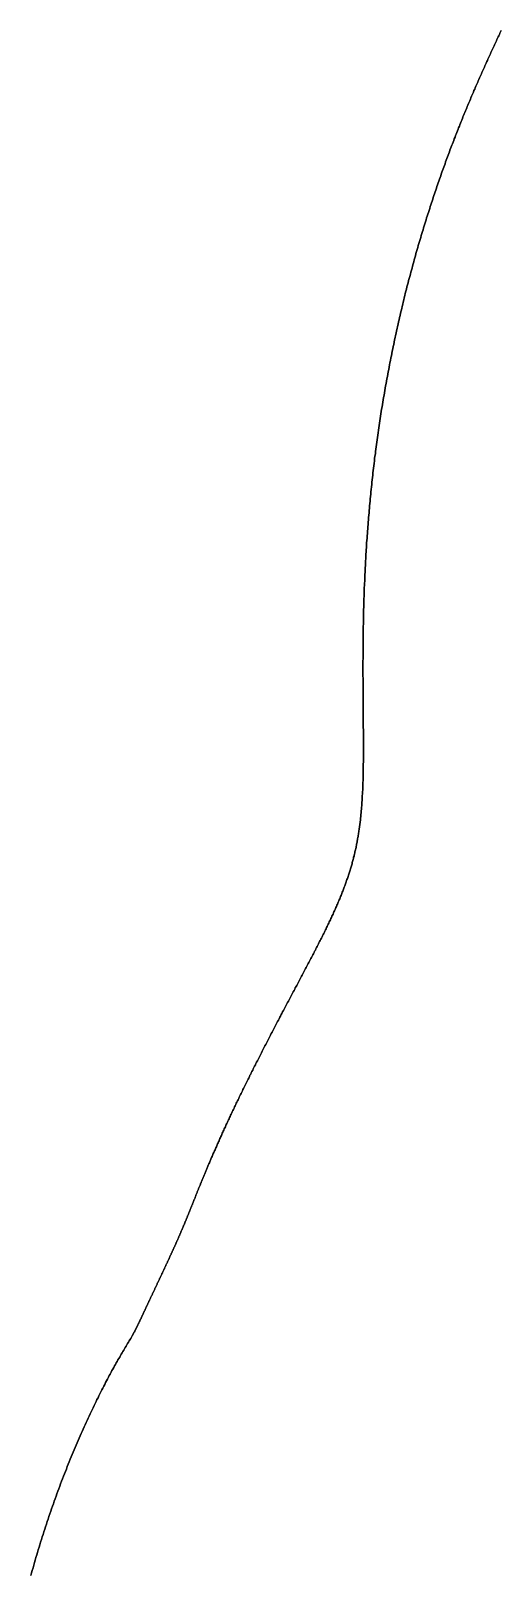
# Model space of a CAD drawing. Header units: inches. Extents: x 130170 to 284068, y 377793 to 804530.
# Drawn here: x 249625.4 to 249665.6, y 750099.6 to 750231.2 of the extents above; entities that cross this region are included whole.
import ezdxf

# ---------------------------------------------------------------- set-up
doc = ezdxf.new("R2010")
doc.units = ezdxf.units.IN
doc.header["$MEASUREMENT"] = 0
doc.layers.add('muni_il', color=7, linetype='Continuous')

msp = doc.modelspace()

# ---------------------------------------------------------------- linework, layer by layer
at = {"layer": 'muni_il'}
for points in [[(249665.58, 750231.26), (249665.53, 750231.15), (249665.48, 750231.04), (249665.43, 750230.93), (249665.38, 750230.82), (249665.33, 750230.72), (249665.27, 750230.61), (249665.22, 750230.5), (249665.17, 750230.39), (249665.12, 750230.28), (249665.07, 750230.17), (249665.02, 750230.06), (249664.97, 750229.95), (249664.92, 750229.84), (249664.87, 750229.73), (249664.81, 750229.62), (249664.76, 750229.51), (249664.71, 750229.39), (249664.66, 750229.28), (249664.61, 750229.17), (249664.56, 750229.06), (249664.51, 750228.94), (249664.45, 750228.83), (249664.4, 750228.72), (249664.35, 750228.61), (249664.3, 750228.49), (249664.25, 750228.38), (249664.2, 750228.26), (249664.15, 750228.15), (249664.09, 750228.03), (249664.04, 750227.92), (249663.99, 750227.8), (249663.94, 750227.69), (249663.89, 750227.57), (249663.84, 750227.45), (249663.78, 750227.34), (249663.73, 750227.22), (249663.68, 750227.1), (249663.63, 750226.98), (249663.58, 750226.86), (249663.52, 750226.75), (249663.47, 750226.63), (249663.42, 750226.51), (249663.37, 750226.39), (249663.32, 750226.27), (249663.26, 750226.14), (249663.21, 750226.02), (249663.16, 750225.9), (249663.11, 750225.78), (249663.06, 750225.66), (249663, 750225.53), (249662.95, 750225.41), (249662.9, 750225.28), (249662.85, 750225.16), (249662.79, 750225.04), (249662.74, 750224.91), (249662.69, 750224.78), (249662.64, 750224.66), (249662.58, 750224.53), (249662.53, 750224.4), (249662.48, 750224.28), (249662.43, 750224.15), (249662.37, 750224.02), (249662.32, 750223.89), (249662.27, 750223.76), (249662.22, 750223.63), (249662.16, 750223.5), (249662.11, 750223.37), (249662.06, 750223.23), (249662.01, 750223.1), (249661.95, 750222.97), (249661.9, 750222.84), (249661.85, 750222.7), (249661.79, 750222.57), (249661.74, 750222.43), (249661.69, 750222.3), (249661.64, 750222.16), (249661.58, 750222.02), (249661.53, 750221.89), (249661.48, 750221.75), (249661.42, 750221.61), (249661.37, 750221.47), (249661.32, 750221.33), (249661.26, 750221.19), (249661.21, 750221.05), (249661.16, 750220.91), (249661.11, 750220.77), (249661.05, 750220.63), (249661, 750220.48), (249660.95, 750220.34), (249660.89, 750220.19), (249660.84, 750220.05), (249660.79, 750219.9), (249660.74, 750219.76), (249660.68, 750219.61), (249660.63, 750219.46), (249660.58, 750219.32), (249660.52, 750219.17), (249660.47, 750219.02), (249660.42, 750218.87), (249660.37, 750218.72), (249660.31, 750218.57), (249660.26, 750218.42), (249660.21, 750218.27), (249660.16, 750218.11), (249660.1, 750217.96), (249660.05, 750217.81), (249660, 750217.65), (249659.95, 750217.5), (249659.89, 750217.34), (249659.84, 750217.19), (249659.79, 750217.03), (249659.74, 750216.87), (249659.69, 750216.71), (249659.63, 750216.56), (249659.58, 750216.4), (249659.53, 750216.24), (249659.48, 750216.08), (249659.43, 750215.92), (249659.37, 750215.75), (249659.32, 750215.59), (249659.27, 750215.43), (249659.22, 750215.27), (249659.17, 750215.1), (249659.12, 750214.94), (249659.07, 750214.77), (249659.01, 750214.61), (249658.96, 750214.44), (249658.91, 750214.27), (249658.86, 750214.11), (249658.81, 750213.94), (249658.76, 750213.77), (249658.71, 750213.6), (249658.66, 750213.43), (249658.61, 750213.26), (249658.56, 750213.09), (249658.51, 750212.92), (249658.46, 750212.75), (249658.41, 750212.57), (249658.36, 750212.4), (249658.31, 750212.23), (249658.26, 750212.05), (249658.21, 750211.88), (249658.16, 750211.7), (249658.12, 750211.53), (249658.07, 750211.35), (249658.02, 750211.17), (249657.97, 750211), (249657.92, 750210.82), (249657.87, 750210.64), (249657.83, 750210.46), (249657.78, 750210.28), (249657.73, 750210.1), (249657.68, 750209.92), (249657.64, 750209.74), (249657.59, 750209.56), (249657.54, 750209.38), (249657.5, 750209.19), (249657.45, 750209.01), (249657.4, 750208.83), (249657.36, 750208.64), (249657.31, 750208.46), (249657.27, 750208.27), (249657.22, 750208.09), (249657.18, 750207.9), (249657.13, 750207.71), (249657.09, 750207.53), (249657.04, 750207.34), (249657, 750207.15), (249656.95, 750206.96), (249656.91, 750206.78), (249656.87, 750206.59), (249656.82, 750206.4), (249656.78, 750206.21), (249656.74, 750206.02), (249656.7, 750205.83), (249656.65, 750205.64), (249656.61, 750205.44), (249656.57, 750205.25), (249656.53, 750205.06), (249656.49, 750204.87), (249656.45, 750204.67), (249656.41, 750204.48), (249656.37, 750204.29), (249656.32, 750204.09), (249656.29, 750203.9), (249656.25, 750203.71), (249656.21, 750203.51), (249656.17, 750203.32), (249656.13, 750203.12), (249656.09, 750202.92), (249656.05, 750202.73), (249656.01, 750202.53), (249655.98, 750202.33), (249655.94, 750202.14), (249655.9, 750201.94), (249655.87, 750201.74), (249655.83, 750201.54), (249655.79, 750201.35), (249655.76, 750201.15), (249655.72, 750200.95), (249655.69, 750200.75), (249655.65, 750200.55), (249655.62, 750200.35), (249655.58, 750200.15), (249655.55, 750199.95), (249655.52, 750199.76), (249655.48, 750199.56), (249655.45, 750199.36), (249655.42, 750199.16), (249655.38, 750198.95), (249655.35, 750198.75), (249655.32, 750198.55), (249655.29, 750198.35), (249655.26, 750198.15), (249655.23, 750197.95), (249655.2, 750197.75), (249655.17, 750197.55), (249655.14, 750197.35), (249655.11, 750197.15), (249655.08, 750196.94), (249655.05, 750196.74), (249655.02, 750196.54), (249655, 750196.34), (249654.97, 750196.14), (249654.94, 750195.94), (249654.91, 750195.74), (249654.89, 750195.53), (249654.86, 750195.33), (249654.84, 750195.13), (249654.81, 750194.93), (249654.78, 750194.73), (249654.76, 750194.53), (249654.74, 750194.32), (249654.71, 750194.12), (249654.69, 750193.92), (249654.66, 750193.72), (249654.64, 750193.52), (249654.62, 750193.32), (249654.6, 750193.12), (249654.57, 750192.91), (249654.55, 750192.71), (249654.53, 750192.51), (249654.51, 750192.31), (249654.49, 750192.11), (249654.47, 750191.91), (249654.45, 750191.71), (249654.43, 750191.51), (249654.41, 750191.31), (249654.39, 750191.11), (249654.37, 750190.91), (249654.35, 750190.71), (249654.34, 750190.51), (249654.32, 750190.31), (249654.3, 750190.11), (249654.28, 750189.91), (249654.27, 750189.72), (249654.25, 750189.52), (249654.23, 750189.32), (249654.22, 750189.12), (249654.2, 750188.92), (249654.19, 750188.73), (249654.17, 750188.53), (249654.16, 750188.33), (249654.15, 750188.14), (249654.13, 750187.94), (249654.12, 750187.74), (249654.1, 750187.55), (249654.09, 750187.35), (249654.08, 750187.16), (249654.07, 750186.96), (249654.06, 750186.77), (249654.04, 750186.58), (249654.03, 750186.38), (249654.02, 750186.19), (249654.01, 750186), (249654, 750185.8), (249653.99, 750185.61), (249653.98, 750185.42), (249653.97, 750185.23), (249653.96, 750185.04), (249653.95, 750184.85), (249653.94, 750184.66), (249653.94, 750184.47), (249653.93, 750184.28), (249653.92, 750184.09), (249653.91, 750183.9), (249653.9, 750183.72), (249653.9, 750183.53), (249653.89, 750183.34), (249653.88, 750183.15), (249653.88, 750182.97), (249653.87, 750182.78), (249653.87, 750182.6), (249653.86, 750182.41), (249653.85, 750182.23), (249653.85, 750182.05), (249653.84, 750181.86), (249653.84, 750181.68), (249653.84, 750181.5), (249653.83, 750181.32), (249653.83, 750181.14), (249653.82, 750180.96), (249653.82, 750180.78), (249653.82, 750180.6), (249653.81, 750180.42), (249653.81, 750180.25), (249653.81, 750180.07), (249653.8, 750179.89), (249653.8, 750179.72), (249653.8, 750179.54), (249653.8, 750179.37), (249653.8, 750179.19), (249653.79, 750179.02), (249653.79, 750178.84), (249653.79, 750178.67), (249653.79, 750178.5), (249653.79, 750178.33), (249653.79, 750178.16), (249653.79, 750177.99), (249653.79, 750177.82), (249653.79, 750177.65), (249653.78, 750177.48), (249653.78, 750177.32), (249653.78, 750177.15), (249653.78, 750176.98), (249653.78, 750176.82), (249653.78, 750176.66), (249653.78, 750176.49), (249653.78, 750176.33), (249653.78, 750176.17), (249653.79, 750176), (249653.79, 750175.84), (249653.79, 750175.68), (249653.79, 750175.52), (249653.79, 750175.36), (249653.79, 750175.21), (249653.79, 750175.05), (249653.79, 750174.89), (249653.79, 750174.73), (249653.79, 750174.58), (249653.79, 750174.42), (249653.79, 750174.27), (249653.8, 750174.12), (249653.8, 750173.96), (249653.8, 750173.81), (249653.8, 750173.66), (249653.8, 750173.51), (249653.8, 750173.36), (249653.8, 750173.21), (249653.8, 750173.06), (249653.81, 750172.92), (249653.81, 750172.77), (249653.81, 750172.62), (249653.81, 750172.48), (249653.81, 750172.33), (249653.81, 750172.19), (249653.81, 750172.05), (249653.81, 750171.9), (249653.81, 750171.76), (249653.82, 750171.62), (249653.82, 750171.48), (249653.82, 750171.34), (249653.82, 750171.2), (249653.82, 750171.06), (249653.82, 750170.93), (249653.82, 750170.79), (249653.82, 750170.65), (249653.82, 750170.52), (249653.82, 750170.38), (249653.82, 750170.25), (249653.82, 750170.11), (249653.82, 750169.98), (249653.82, 750169.85), (249653.82, 750169.72), (249653.82, 750169.59), (249653.82, 750169.46), (249653.82, 750169.33), (249653.82, 750169.2), (249653.82, 750169.07), (249653.82, 750168.95), (249653.82, 750168.82), (249653.81, 750168.69), (249653.81, 750168.57), (249653.81, 750168.45), (249653.81, 750168.32), (249653.81, 750168.2), (249653.81, 750168.08), (249653.8, 750167.95), (249653.8, 750167.83), (249653.8, 750167.71), (249653.8, 750167.59), (249653.79, 750167.47), (249653.79, 750167.36), (249653.79, 750167.24), (249653.78, 750167.12), (249653.78, 750167), (249653.77, 750166.89), (249653.77, 750166.77), (249653.77, 750166.66), (249653.76, 750166.54), (249653.76, 750166.43), (249653.75, 750166.32), (249653.75, 750166.2), (249653.74, 750166.09), (249653.73, 750165.98), (249653.73, 750165.87), (249653.72, 750165.76), (249653.71, 750165.65), (249653.71, 750165.54), (249653.7, 750165.43), (249653.69, 750165.32), (249653.69, 750165.22), (249653.68, 750165.11), (249653.67, 750165), (249653.66, 750164.9), (249653.65, 750164.79), (249653.64, 750164.69), (249653.63, 750164.58), (249653.62, 750164.48), (249653.61, 750164.38), (249653.6, 750164.27), (249653.59, 750164.17), (249653.58, 750164.07), (249653.57, 750163.97), (249653.56, 750163.86), (249653.55, 750163.76), (249653.54, 750163.66), (249653.52, 750163.56), (249653.51, 750163.46), (249653.5, 750163.36), (249653.48, 750163.26), (249653.47, 750163.17), (249653.46, 750163.07), (249653.44, 750162.97), (249653.43, 750162.87), (249653.41, 750162.78), (249653.4, 750162.68), (249653.38, 750162.58), (249653.37, 750162.49), (249653.35, 750162.39), (249653.33, 750162.29), (249653.32, 750162.2), (249653.3, 750162.1), (249653.28, 750162.01), (249653.26, 750161.92), (249653.24, 750161.82), (249653.22, 750161.73), (249653.21, 750161.63), (249653.19, 750161.54), (249653.17, 750161.45), (249653.15, 750161.35), (249653.12, 750161.26), (249653.1, 750161.17), (249653.08, 750161.08), (249653.06, 750160.98), (249653.04, 750160.89), (249653.02, 750160.8), (249652.99, 750160.71), (249652.97, 750160.62), (249652.95, 750160.53), (249652.92, 750160.44), (249652.9, 750160.34), (249652.87, 750160.25), (249652.85, 750160.16), (249652.82, 750160.07), (249652.8, 750159.98), (249652.77, 750159.89), (249652.74, 750159.8), (249652.72, 750159.71), (249652.69, 750159.62), (249652.66, 750159.53), (249652.63, 750159.44), (249652.6, 750159.35), (249652.57, 750159.26), (249652.54, 750159.17), (249652.51, 750159.08), (249652.48, 750158.99), (249652.45, 750158.9), (249652.42, 750158.81), (249652.39, 750158.72), (249652.36, 750158.62), (249652.33, 750158.53), (249652.29, 750158.44), (249652.26, 750158.35), (249652.23, 750158.26), (249652.19, 750158.17), (249652.16, 750158.08), (249652.13, 750157.99), (249652.09, 750157.9), (249652.06, 750157.81), (249652.02, 750157.72), (249651.98, 750157.63), (249651.95, 750157.53), (249651.91, 750157.44), (249651.87, 750157.35), (249651.84, 750157.26), (249651.8, 750157.17), (249651.76, 750157.08), (249651.72, 750156.98), (249651.68, 750156.89), (249651.64, 750156.8), (249651.6, 750156.71), (249651.56, 750156.61), (249651.52, 750156.52), (249651.48, 750156.43), (249651.44, 750156.33), (249651.4, 750156.24), (249651.35, 750156.14), (249651.31, 750156.05), (249651.27, 750155.96), (249651.23, 750155.86), (249651.18, 750155.77), (249651.14, 750155.67), (249651.09, 750155.58), (249651.05, 750155.48), (249651, 750155.38), (249650.96, 750155.29), (249650.91, 750155.19), (249650.87, 750155.1), (249650.82, 750155), (249650.77, 750154.9), (249650.73, 750154.8), (249650.68, 750154.71), (249650.63, 750154.61), (249650.58, 750154.51), (249650.53, 750154.41), (249650.49, 750154.31), (249650.44, 750154.21), (249650.39, 750154.11), (249650.34, 750154.01), (249650.29, 750153.91), (249650.24, 750153.81), (249650.19, 750153.71), (249650.14, 750153.61), (249650.08, 750153.51), (249650.03, 750153.41), (249649.98, 750153.31), (249649.93, 750153.2), (249649.88, 750153.1), (249649.82, 750153), (249649.77, 750152.9), (249649.72, 750152.79), (249649.66, 750152.69), (249649.61, 750152.59), (249649.56, 750152.48), (249649.5, 750152.38), (249649.45, 750152.27), (249649.39, 750152.17), (249649.34, 750152.06), (249649.28, 750151.96), (249649.23, 750151.85), (249649.17, 750151.74), (249649.11, 750151.64), (249649.06, 750151.53), (249649, 750151.42), (249648.95, 750151.31), (249648.89, 750151.21), (249648.83, 750151.1), (249648.77, 750150.99), (249648.72, 750150.88), (249648.66, 750150.77), (249648.6, 750150.66), (249648.54, 750150.55), (249648.49, 750150.44), (249648.43, 750150.33), (249648.37, 750150.22), (249648.31, 750150.11), (249648.25, 750150), (249648.19, 750149.89), (249648.13, 750149.78), (249648.07, 750149.67), (249648.01, 750149.56), (249647.96, 750149.44), (249647.9, 750149.33), (249647.84, 750149.22), (249647.78, 750149.11), (249647.72, 750148.99), (249647.66, 750148.88), (249647.6, 750148.77), (249647.54, 750148.65), (249647.48, 750148.54), (249647.42, 750148.43), (249647.35, 750148.31), (249647.29, 750148.2), (249647.23, 750148.08), (249647.17, 750147.97), (249647.11, 750147.85), (249647.05, 750147.74), (249646.99, 750147.62), (249646.93, 750147.51), (249646.87, 750147.39), (249646.81, 750147.28), (249646.75, 750147.16), (249646.69, 750147.05), (249646.63, 750146.93), (249646.57, 750146.82), (249646.5, 750146.7), (249646.44, 750146.59), (249646.38, 750146.47), (249646.32, 750146.35), (249646.26, 750146.24), (249646.2, 750146.12), (249646.14, 750146.01), (249646.08, 750145.89), (249646.02, 750145.77), (249645.96, 750145.66), (249645.9, 750145.54), (249645.84, 750145.42), (249645.78, 750145.31), (249645.72, 750145.19), (249645.66, 750145.08), (249645.6, 750144.96), (249645.54, 750144.84), (249645.48, 750144.73), (249645.42, 750144.61), (249645.36, 750144.5), (249645.3, 750144.38), (249645.24, 750144.27), (249645.18, 750144.15), (249645.12, 750144.03), (249645.06, 750143.92), (249645, 750143.8), (249644.94, 750143.69), (249644.89, 750143.57), (249644.83, 750143.46), (249644.77, 750143.35), (249644.71, 750143.23), (249644.65, 750143.12), (249644.6, 750143), (249644.54, 750142.89), (249644.48, 750142.78), (249644.42, 750142.66), (249644.37, 750142.55), (249644.31, 750142.44), (249644.25, 750142.32), (249644.2, 750142.21), (249644.14, 750142.1), (249644.09, 750141.99), (249644.03, 750141.87), (249643.98, 750141.76), (249643.92, 750141.65), (249643.87, 750141.54), (249643.81, 750141.43), (249643.76, 750141.32), (249643.7, 750141.21), (249643.65, 750141.1), (249643.6, 750140.99), (249643.54, 750140.88), (249643.49, 750140.77), (249643.44, 750140.67), (249643.38, 750140.56), (249643.33, 750140.45), (249643.28, 750140.34), (249643.23, 750140.24), (249643.18, 750140.13), (249643.13, 750140.02), (249643.08, 750139.92), (249643.02, 750139.81), (249642.97, 750139.71), (249642.92, 750139.6), (249642.88, 750139.5), (249642.83, 750139.4), (249642.78, 750139.29), (249642.73, 750139.19), (249642.68, 750139.09), (249642.63, 750138.99), (249642.58, 750138.89), (249642.54, 750138.79), (249642.49, 750138.69), (249642.44, 750138.59), (249642.4, 750138.49), (249642.35, 750138.39), (249642.3, 750138.29), (249642.26, 750138.19), (249642.21, 750138.09), (249642.17, 750138), (249642.12, 750137.9), (249642.08, 750137.81), (249642.04, 750137.71), (249641.99, 750137.62), (249641.95, 750137.52), (249641.91, 750137.43), (249641.86, 750137.33), (249641.82, 750137.24), (249641.78, 750137.15), (249641.74, 750137.06), (249641.7, 750136.97), (249641.66, 750136.88), (249641.62, 750136.79), (249641.58, 750136.7), (249641.54, 750136.61), (249641.5, 750136.52), (249641.46, 750136.43), (249641.42, 750136.34), (249641.38, 750136.26), (249641.34, 750136.17), (249641.3, 750136.09), (249641.27, 750136), (249641.23, 750135.92), (249641.19, 750135.83), (249641.16, 750135.75), (249641.12, 750135.67), (249641.08, 750135.58), (249641.05, 750135.5), (249641.01, 750135.42), (249640.98, 750135.34), (249640.94, 750135.26), (249640.91, 750135.18), (249640.87, 750135.1), (249640.84, 750135.02), (249640.81, 750134.94), (249640.77, 750134.87), (249640.74, 750134.79), (249640.71, 750134.71), (249640.68, 750134.64), (249640.64, 750134.56), (249640.61, 750134.49), (249640.58, 750134.42), (249640.55, 750134.34), (249640.52, 750134.27), (249640.49, 750134.2), (249640.46, 750134.12), (249640.43, 750134.05), (249640.4, 750133.98), (249640.37, 750133.91), (249640.34, 750133.84), (249640.31, 750133.77), (249640.28, 750133.7), (249640.25, 750133.64), (249640.23, 750133.57), (249640.2, 750133.5), (249640.17, 750133.43), (249640.14, 750133.37), (249640.12, 750133.3), (249640.09, 750133.24), (249640.06, 750133.17), (249640.04, 750133.11), (249640.01, 750133.05), (249639.98, 750132.98), (249639.96, 750132.92), (249639.93, 750132.86), (249639.91, 750132.8), (249639.88, 750132.73), (249639.86, 750132.67), (249639.83, 750132.61), (249639.81, 750132.55), (249639.78, 750132.49), (249639.76, 750132.43), (249639.74, 750132.38), (249639.71, 750132.32), (249639.69, 750132.26), (249639.67, 750132.2), (249639.64, 750132.15), (249639.62, 750132.09), (249639.6, 750132.03), (249639.58, 750131.98), (249639.55, 750131.92), (249639.53, 750131.87), (249639.51, 750131.81), (249639.49, 750131.76), (249639.47, 750131.7), (249639.45, 750131.65), (249639.42, 750131.6), (249639.4, 750131.54), (249639.38, 750131.49), (249639.36, 750131.44), (249639.34, 750131.39), (249639.32, 750131.34), (249639.3, 750131.29), (249639.28, 750131.24), (249639.26, 750131.19), (249639.24, 750131.14), (249639.22, 750131.09), (249639.2, 750131.04), (249639.18, 750130.99), (249639.16, 750130.94), (249639.14, 750130.89), (249639.12, 750130.84), (249639.1, 750130.79), (249639.08, 750130.75), (249639.06, 750130.7), (249639.04, 750130.65), (249639.03, 750130.6), (249639.01, 750130.56), (249638.99, 750130.51), (249638.97, 750130.46), (249638.95, 750130.42), (249638.93, 750130.37), (249638.91, 750130.33), (249638.9, 750130.28), (249638.88, 750130.24), (249638.86, 750130.19), (249638.84, 750130.15), (249638.82, 750130.1), (249638.8, 750130.06), (249638.79, 750130.01), (249638.77, 750129.97), (249638.75, 750129.92), (249638.73, 750129.88), (249638.71, 750129.84), (249638.7, 750129.79), (249638.68, 750129.75), (249638.66, 750129.7), (249638.64, 750129.66), (249638.62, 750129.62), (249638.61, 750129.58), (249638.59, 750129.53), (249638.57, 750129.49), (249638.55, 750129.45), (249638.54, 750129.4), (249638.52, 750129.36), (249638.5, 750129.32), (249638.48, 750129.28), (249638.46, 750129.23), (249638.45, 750129.19), (249638.43, 750129.15), (249638.41, 750129.11), (249638.39, 750129.06), (249638.37, 750129.02), (249638.36, 750128.98), (249638.34, 750128.94), (249638.32, 750128.9), (249638.3, 750128.85), (249638.28, 750128.81), (249638.27, 750128.77), (249638.25, 750128.73), (249638.23, 750128.68), (249638.21, 750128.64), (249638.19, 750128.6), (249638.18, 750128.56), (249638.16, 750128.52), (249638.14, 750128.47), (249638.12, 750128.43), (249638.1, 750128.39), (249638.08, 750128.35), (249638.06, 750128.3), (249638.05, 750128.26), (249638.03, 750128.22), (249638.01, 750128.17), (249637.99, 750128.13), (249637.97, 750128.09), (249637.95, 750128.04), (249637.93, 750128), (249637.91, 750127.96), (249637.89, 750127.91), (249637.87, 750127.87), (249637.85, 750127.83), (249637.83, 750127.78), (249637.82, 750127.74), (249637.8, 750127.7), (249637.78, 750127.65), (249637.76, 750127.61), (249637.74, 750127.56), (249637.72, 750127.52), (249637.7, 750127.47), (249637.68, 750127.43), (249637.65, 750127.38), (249637.63, 750127.34), (249637.61, 750127.29), (249637.59, 750127.25), (249637.57, 750127.2), (249637.55, 750127.16), (249637.53, 750127.11), (249637.51, 750127.06), (249637.49, 750127.02), (249637.47, 750126.97), (249637.45, 750126.92), (249637.42, 750126.88), (249637.4, 750126.83), (249637.38, 750126.78), (249637.36, 750126.74), (249637.34, 750126.69), (249637.31, 750126.64), (249637.29, 750126.59), (249637.27, 750126.54), (249637.25, 750126.5), (249637.23, 750126.45), (249637.2, 750126.4), (249637.18, 750126.35), (249637.16, 750126.3), (249637.13, 750126.25), (249637.11, 750126.2), (249637.09, 750126.15), (249637.06, 750126.1), (249637.04, 750126.05), (249637.02, 750126), (249636.99, 750125.95), (249636.97, 750125.9), (249636.95, 750125.85), (249636.92, 750125.8), (249636.9, 750125.75), (249636.88, 750125.7), (249636.85, 750125.64), (249636.83, 750125.59), (249636.8, 750125.54), (249636.78, 750125.49), (249636.76, 750125.44), (249636.73, 750125.39), (249636.71, 750125.33), (249636.68, 750125.28), (249636.66, 750125.23), (249636.63, 750125.18), (249636.61, 750125.12), (249636.58, 750125.07), (249636.56, 750125.02), (249636.53, 750124.96), (249636.51, 750124.91), (249636.48, 750124.86), (249636.46, 750124.81), (249636.43, 750124.75), (249636.41, 750124.7), (249636.38, 750124.64), (249636.36, 750124.59), (249636.33, 750124.54), (249636.31, 750124.48), (249636.28, 750124.43), (249636.26, 750124.38), (249636.23, 750124.32), (249636.21, 750124.27), (249636.18, 750124.22), (249636.16, 750124.16), (249636.13, 750124.11), (249636.11, 750124.06), (249636.08, 750124), (249636.06, 750123.95), (249636.03, 750123.9), (249636.01, 750123.84), (249635.98, 750123.79), (249635.96, 750123.74), (249635.93, 750123.69), (249635.91, 750123.63), (249635.88, 750123.58), (249635.86, 750123.53), (249635.83, 750123.48), (249635.81, 750123.42), (249635.78, 750123.37), (249635.76, 750123.32), (249635.74, 750123.27), (249635.71, 750123.22), (249635.69, 750123.17), (249635.66, 750123.12), (249635.64, 750123.07), (249635.62, 750123.02), (249635.59, 750122.97), (249635.57, 750122.92), (249635.55, 750122.87), (249635.52, 750122.82), (249635.5, 750122.77), (249635.48, 750122.72), (249635.46, 750122.67), (249635.43, 750122.63), (249635.41, 750122.58), (249635.39, 750122.53), (249635.37, 750122.49), (249635.34, 750122.44), (249635.32, 750122.39), (249635.3, 750122.35), (249635.28, 750122.3), (249635.26, 750122.26), (249635.24, 750122.22), (249635.22, 750122.17), (249635.2, 750122.13), (249635.18, 750122.09), (249635.16, 750122.04), (249635.14, 750122), (249635.12, 750121.96), (249635.1, 750121.92), (249635.08, 750121.88), (249635.06, 750121.84), (249635.04, 750121.8), (249635.02, 750121.76), (249635.01, 750121.72), (249634.99, 750121.68), (249634.97, 750121.64), (249634.95, 750121.61), (249634.94, 750121.57), (249634.92, 750121.53), (249634.9, 750121.5), (249634.88, 750121.46), (249634.87, 750121.43), (249634.85, 750121.39), (249634.84, 750121.36), (249634.82, 750121.33), (249634.8, 750121.29), (249634.79, 750121.26), (249634.77, 750121.23), (249634.76, 750121.2), (249634.74, 750121.17), (249634.73, 750121.13), (249634.71, 750121.1), (249634.7, 750121.07), (249634.69, 750121.05), (249634.67, 750121.02), (249634.66, 750120.99), (249634.64, 750120.96), (249634.63, 750120.93), (249634.62, 750120.9), (249634.61, 750120.88), (249634.59, 750120.85), (249634.58, 750120.82), (249634.57, 750120.8), (249634.56, 750120.77), (249634.54, 750120.75), (249634.53, 750120.72), (249634.52, 750120.7), (249634.51, 750120.68), (249634.5, 750120.65), (249634.48, 750120.63), (249634.47, 750120.6), (249634.46, 750120.58), (249634.45, 750120.56), (249634.44, 750120.54), (249634.43, 750120.52), (249634.42, 750120.49), (249634.41, 750120.47), (249634.4, 750120.45), (249634.39, 750120.43), (249634.38, 750120.41), (249634.37, 750120.39), (249634.36, 750120.37), (249634.35, 750120.35), (249634.34, 750120.33), (249634.33, 750120.31), (249634.32, 750120.29), (249634.31, 750120.27), (249634.3, 750120.25), (249634.29, 750120.23), (249634.28, 750120.21), (249634.27, 750120.19), (249634.26, 750120.17), (249634.09, 750119.87), (249633.96, 750119.65), (249633.89, 750119.54), (249633.82, 750119.43), (249633.76, 750119.32), (249633.69, 750119.21), (249633.62, 750119.1), (249633.56, 750118.99), (249633.49, 750118.88), (249633.42, 750118.77), (249633.36, 750118.65), (249633.29, 750118.54), (249633.22, 750118.42), (249633.15, 750118.3), (249633.08, 750118.19), (249633.02, 750118.06), (249632.95, 750117.94), (249632.87, 750117.82), (249632.8, 750117.69), (249632.73, 750117.56), (249632.66, 750117.43), (249632.59, 750117.3), (249632.51, 750117.17), (249632.44, 750117.03), (249632.36, 750116.9), (249632.29, 750116.76), (249632.21, 750116.61), (249632.13, 750116.47), (249632.05, 750116.33), (249631.98, 750116.18), (249631.9, 750116.03), (249631.82, 750115.88), (249631.74, 750115.72), (249631.66, 750115.57), (249631.58, 750115.41), (249631.5, 750115.25), (249631.41, 750115.09), (249631.33, 750114.93), (249631.25, 750114.76), (249631.17, 750114.59), (249631.08, 750114.42), (249631, 750114.25), (249630.92, 750114.08), (249630.83, 750113.91), (249630.75, 750113.73), (249630.66, 750113.56), (249630.58, 750113.38), (249630.49, 750113.2), (249630.41, 750113.02), (249630.32, 750112.83), (249630.24, 750112.65), (249630.15, 750112.46), (249630.07, 750112.28), (249629.98, 750112.09), (249629.9, 750111.9), (249629.81, 750111.71), (249629.73, 750111.52), (249629.64, 750111.32), (249629.56, 750111.13), (249629.47, 750110.93), (249629.39, 750110.74), (249629.3, 750110.54), (249629.22, 750110.34), (249629.13, 750110.14), (249629.05, 750109.94), (249628.96, 750109.74), (249628.88, 750109.53), (249628.8, 750109.33), (249628.71, 750109.12), (249628.63, 750108.92), (249628.55, 750108.71), (249628.47, 750108.5), (249628.39, 750108.3), (249628.3, 750108.09), (249628.22, 750107.88), (249628.14, 750107.67), (249628.06, 750107.46), (249627.98, 750107.25), (249627.9, 750107.03), (249627.82, 750106.82), (249627.74, 750106.61), (249627.66, 750106.39), (249627.59, 750106.18), (249627.51, 750105.97), (249627.43, 750105.75), (249627.36, 750105.53), (249627.28, 750105.32), (249627.2, 750105.1), (249627.13, 750104.89), (249627.05, 750104.67), (249626.98, 750104.45), (249626.91, 750104.23), (249626.83, 750104.01), (249626.76, 750103.8), (249626.69, 750103.58), (249626.62, 750103.36), (249626.55, 750103.14), (249626.48, 750102.92), (249626.41, 750102.7), (249626.34, 750102.48), (249626.27, 750102.26), (249626.2, 750102.04), (249626.14, 750101.82), (249626.07, 750101.6), (249626, 750101.39), (249625.94, 750101.17), (249625.87, 750100.95), (249625.81, 750100.73), (249625.74, 750100.51), (249625.68, 750100.29), (249625.62, 750100.07), (249625.56, 750099.85), (249625.5, 750099.63), (249625.44, 750099.41)], [(249625.44, 750099.41), (249625.5, 750099.63), (249625.56, 750099.85), (249625.62, 750100.07), (249625.68, 750100.29), (249625.74, 750100.51), (249625.81, 750100.73), (249625.87, 750100.95), (249625.94, 750101.17), (249626, 750101.39), (249626.07, 750101.6), (249626.14, 750101.82), (249626.2, 750102.04), (249626.27, 750102.26), (249626.34, 750102.48), (249626.41, 750102.7), (249626.48, 750102.92), (249626.55, 750103.14), (249626.62, 750103.36), (249626.69, 750103.58), (249626.76, 750103.8), (249626.83, 750104.01), (249626.91, 750104.23), (249626.98, 750104.45), (249627.05, 750104.67), (249627.13, 750104.89), (249627.2, 750105.1), (249627.28, 750105.32), (249627.36, 750105.53), (249627.43, 750105.75), (249627.51, 750105.97), (249627.59, 750106.18), (249627.66, 750106.39), (249627.74, 750106.61), (249627.82, 750106.82), (249627.9, 750107.03), (249627.98, 750107.25), (249628.06, 750107.46), (249628.14, 750107.67), (249628.22, 750107.88), (249628.3, 750108.09), (249628.39, 750108.3), (249628.47, 750108.5), (249628.55, 750108.71), (249628.63, 750108.92), (249628.71, 750109.12), (249628.8, 750109.33), (249628.88, 750109.53), (249628.96, 750109.74), (249629.05, 750109.94), (249629.13, 750110.14), (249629.22, 750110.34), (249629.3, 750110.54), (249629.39, 750110.74), (249629.47, 750110.93), (249629.56, 750111.13), (249629.64, 750111.32), (249629.73, 750111.52), (249629.81, 750111.71), (249629.9, 750111.9), (249629.98, 750112.09), (249630.07, 750112.28), (249630.15, 750112.46), (249630.24, 750112.65), (249630.32, 750112.83), (249630.41, 750113.02), (249630.49, 750113.2), (249630.58, 750113.38), (249630.66, 750113.56), (249630.75, 750113.73), (249630.83, 750113.91), (249630.92, 750114.08), (249631, 750114.25), (249631.08, 750114.42), (249631.17, 750114.59), (249631.25, 750114.76), (249631.33, 750114.93), (249631.41, 750115.09), (249631.5, 750115.25), (249631.58, 750115.41), (249631.66, 750115.57), (249631.74, 750115.72), (249631.82, 750115.88), (249631.9, 750116.03), (249631.98, 750116.18), (249632.05, 750116.33), (249632.13, 750116.47), (249632.21, 750116.61), (249632.29, 750116.76), (249632.36, 750116.9), (249632.44, 750117.03), (249632.51, 750117.17), (249632.59, 750117.3), (249632.66, 750117.43), (249632.73, 750117.56), (249632.8, 750117.69), (249632.87, 750117.82), (249632.95, 750117.94), (249633.02, 750118.06), (249633.08, 750118.19), (249633.15, 750118.3), (249633.22, 750118.42), (249633.29, 750118.54), (249633.36, 750118.65), (249633.42, 750118.77), (249633.49, 750118.88), (249633.56, 750118.99), (249633.62, 750119.1), (249633.69, 750119.21), (249633.76, 750119.32), (249633.82, 750119.43), (249633.89, 750119.54), (249633.96, 750119.65), (249634.09, 750119.87), (249634.26, 750120.17), (249634.27, 750120.19), (249634.28, 750120.21), (249634.29, 750120.23), (249634.3, 750120.25), (249634.31, 750120.27), (249634.32, 750120.29), (249634.33, 750120.31), (249634.34, 750120.33), (249634.35, 750120.35), (249634.36, 750120.37), (249634.37, 750120.39), (249634.38, 750120.41), (249634.39, 750120.43), (249634.4, 750120.45), (249634.41, 750120.47), (249634.42, 750120.49), (249634.43, 750120.52), (249634.44, 750120.54), (249634.45, 750120.56), (249634.46, 750120.58), (249634.47, 750120.6), (249634.48, 750120.63), (249634.5, 750120.65), (249634.51, 750120.68), (249634.52, 750120.7), (249634.53, 750120.72), (249634.54, 750120.75), (249634.56, 750120.77), (249634.57, 750120.8), (249634.58, 750120.82), (249634.59, 750120.85), (249634.61, 750120.88), (249634.62, 750120.9), (249634.63, 750120.93), (249634.64, 750120.96), (249634.66, 750120.99), (249634.67, 750121.02), (249634.69, 750121.05), (249634.7, 750121.07), (249634.71, 750121.1), (249634.73, 750121.13), (249634.74, 750121.17), (249634.76, 750121.2), (249634.77, 750121.23), (249634.79, 750121.26), (249634.8, 750121.29), (249634.82, 750121.33), (249634.84, 750121.36), (249634.85, 750121.39), (249634.87, 750121.43), (249634.88, 750121.46), (249634.9, 750121.5), (249634.92, 750121.53), (249634.94, 750121.57), (249634.95, 750121.61), (249634.97, 750121.64), (249634.99, 750121.68), (249635.01, 750121.72), (249635.02, 750121.76), (249635.04, 750121.8), (249635.06, 750121.84), (249635.08, 750121.88), (249635.1, 750121.92), (249635.12, 750121.96), (249635.14, 750122), (249635.16, 750122.04), (249635.18, 750122.09), (249635.2, 750122.13), (249635.22, 750122.17), (249635.24, 750122.22), (249635.26, 750122.26), (249635.28, 750122.3), (249635.3, 750122.35), (249635.32, 750122.39), (249635.34, 750122.44), (249635.37, 750122.49), (249635.39, 750122.53), (249635.41, 750122.58), (249635.43, 750122.63), (249635.46, 750122.67), (249635.48, 750122.72), (249635.5, 750122.77), (249635.52, 750122.82), (249635.55, 750122.87), (249635.57, 750122.92), (249635.59, 750122.97), (249635.62, 750123.02), (249635.64, 750123.07), (249635.66, 750123.12), (249635.69, 750123.17), (249635.71, 750123.22), (249635.74, 750123.27), (249635.76, 750123.32), (249635.78, 750123.37), (249635.81, 750123.42), (249635.83, 750123.48), (249635.86, 750123.53), (249635.88, 750123.58), (249635.91, 750123.63), (249635.93, 750123.69), (249635.96, 750123.74), (249635.98, 750123.79), (249636.01, 750123.84), (249636.03, 750123.9), (249636.06, 750123.95), (249636.08, 750124), (249636.11, 750124.06), (249636.13, 750124.11), (249636.16, 750124.16), (249636.18, 750124.22), (249636.21, 750124.27), (249636.23, 750124.32), (249636.26, 750124.38), (249636.28, 750124.43), (249636.31, 750124.48), (249636.33, 750124.54), (249636.36, 750124.59), (249636.38, 750124.64), (249636.41, 750124.7), (249636.43, 750124.75), (249636.46, 750124.81), (249636.48, 750124.86), (249636.51, 750124.91), (249636.53, 750124.96), (249636.56, 750125.02), (249636.58, 750125.07), (249636.61, 750125.12), (249636.63, 750125.18), (249636.66, 750125.23), (249636.68, 750125.28), (249636.71, 750125.33), (249636.73, 750125.39), (249636.76, 750125.44), (249636.78, 750125.49), (249636.8, 750125.54), (249636.83, 750125.59), (249636.85, 750125.64), (249636.88, 750125.7), (249636.9, 750125.75), (249636.92, 750125.8), (249636.95, 750125.85), (249636.97, 750125.9), (249636.99, 750125.95), (249637.02, 750126), (249637.04, 750126.05), (249637.06, 750126.1), (249637.09, 750126.15), (249637.11, 750126.2), (249637.13, 750126.25), (249637.16, 750126.3), (249637.18, 750126.35), (249637.2, 750126.4), (249637.23, 750126.45), (249637.25, 750126.5), (249637.27, 750126.54), (249637.29, 750126.59), (249637.31, 750126.64), (249637.34, 750126.69), (249637.36, 750126.74), (249637.38, 750126.78), (249637.4, 750126.83), (249637.42, 750126.88), (249637.45, 750126.92), (249637.47, 750126.97), (249637.49, 750127.02), (249637.51, 750127.06), (249637.53, 750127.11), (249637.55, 750127.16), (249637.57, 750127.2), (249637.59, 750127.25), (249637.61, 750127.29), (249637.63, 750127.34), (249637.65, 750127.38), (249637.68, 750127.43), (249637.7, 750127.47), (249637.72, 750127.52), (249637.74, 750127.56), (249637.76, 750127.61), (249637.78, 750127.65), (249637.8, 750127.7), (249637.82, 750127.74), (249637.83, 750127.78), (249637.85, 750127.83), (249637.87, 750127.87), (249637.89, 750127.91), (249637.91, 750127.96), (249637.93, 750128), (249637.95, 750128.04), (249637.97, 750128.09), (249637.99, 750128.13), (249638.01, 750128.17), (249638.03, 750128.22), (249638.05, 750128.26), (249638.06, 750128.3), (249638.08, 750128.35), (249638.1, 750128.39), (249638.12, 750128.43), (249638.14, 750128.47), (249638.16, 750128.52), (249638.18, 750128.56), (249638.19, 750128.6), (249638.21, 750128.64), (249638.23, 750128.68), (249638.25, 750128.73), (249638.27, 750128.77), (249638.28, 750128.81), (249638.3, 750128.85), (249638.32, 750128.9), (249638.34, 750128.94), (249638.36, 750128.98), (249638.37, 750129.02), (249638.39, 750129.06), (249638.41, 750129.11), (249638.43, 750129.15), (249638.45, 750129.19), (249638.46, 750129.23), (249638.48, 750129.28), (249638.5, 750129.32), (249638.52, 750129.36), (249638.54, 750129.4), (249638.55, 750129.45), (249638.57, 750129.49), (249638.59, 750129.53), (249638.61, 750129.58), (249638.62, 750129.62), (249638.64, 750129.66), (249638.66, 750129.7), (249638.68, 750129.75), (249638.7, 750129.79), (249638.71, 750129.84), (249638.73, 750129.88), (249638.75, 750129.92), (249638.77, 750129.97), (249638.79, 750130.01), (249638.8, 750130.06), (249638.82, 750130.1), (249638.84, 750130.15), (249638.86, 750130.19), (249638.88, 750130.24), (249638.9, 750130.28), (249638.91, 750130.33), (249638.93, 750130.37), (249638.95, 750130.42), (249638.97, 750130.46), (249638.99, 750130.51), (249639.01, 750130.56), (249639.03, 750130.6), (249639.04, 750130.65), (249639.06, 750130.7), (249639.08, 750130.75), (249639.1, 750130.79), (249639.12, 750130.84), (249639.14, 750130.89), (249639.16, 750130.94), (249639.18, 750130.99), (249639.2, 750131.04), (249639.22, 750131.09), (249639.24, 750131.14), (249639.26, 750131.19), (249639.28, 750131.24), (249639.3, 750131.29), (249639.32, 750131.34), (249639.34, 750131.39), (249639.36, 750131.44), (249639.38, 750131.49), (249639.4, 750131.54), (249639.42, 750131.6), (249639.45, 750131.65), (249639.47, 750131.7), (249639.49, 750131.76), (249639.51, 750131.81), (249639.53, 750131.87), (249639.55, 750131.92), (249639.58, 750131.98), (249639.6, 750132.03), (249639.62, 750132.09), (249639.64, 750132.15), (249639.67, 750132.2), (249639.69, 750132.26), (249639.71, 750132.32), (249639.74, 750132.38), (249639.76, 750132.43), (249639.78, 750132.49), (249639.81, 750132.55), (249639.83, 750132.61), (249639.86, 750132.67), (249639.88, 750132.73), (249639.91, 750132.8), (249639.93, 750132.86), (249639.96, 750132.92), (249639.98, 750132.98), (249640.01, 750133.05), (249640.04, 750133.11), (249640.06, 750133.17), (249640.09, 750133.24), (249640.12, 750133.3), (249640.14, 750133.37), (249640.17, 750133.43), (249640.2, 750133.5), (249640.23, 750133.57), (249640.25, 750133.64), (249640.28, 750133.7), (249640.31, 750133.77), (249640.34, 750133.84), (249640.37, 750133.91), (249640.4, 750133.98), (249640.43, 750134.05), (249640.46, 750134.12), (249640.49, 750134.2), (249640.52, 750134.27), (249640.55, 750134.34), (249640.58, 750134.42), (249640.61, 750134.49), (249640.64, 750134.56), (249640.68, 750134.64), (249640.71, 750134.71), (249640.74, 750134.79), (249640.77, 750134.87), (249640.81, 750134.94), (249640.84, 750135.02), (249640.87, 750135.1), (249640.91, 750135.18), (249640.94, 750135.26), (249640.98, 750135.34), (249641.01, 750135.42), (249641.05, 750135.5), (249641.08, 750135.58), (249641.12, 750135.67), (249641.16, 750135.75), (249641.19, 750135.83), (249641.23, 750135.92), (249641.27, 750136), (249641.3, 750136.09), (249641.34, 750136.17), (249641.38, 750136.26), (249641.42, 750136.34), (249641.46, 750136.43), (249641.5, 750136.52), (249641.54, 750136.61), (249641.58, 750136.7), (249641.62, 750136.79), (249641.66, 750136.88), (249641.7, 750136.97), (249641.74, 750137.06), (249641.78, 750137.15), (249641.82, 750137.24), (249641.86, 750137.33), (249641.91, 750137.43), (249641.95, 750137.52), (249641.99, 750137.62), (249642.04, 750137.71), (249642.08, 750137.81), (249642.12, 750137.9), (249642.17, 750138), (249642.21, 750138.09), (249642.26, 750138.19), (249642.3, 750138.29), (249642.35, 750138.39), (249642.4, 750138.49), (249642.44, 750138.59), (249642.49, 750138.69), (249642.54, 750138.79), (249642.58, 750138.89), (249642.63, 750138.99), (249642.68, 750139.09), (249642.73, 750139.19), (249642.78, 750139.29), (249642.83, 750139.4), (249642.88, 750139.5), (249642.92, 750139.6), (249642.97, 750139.71), (249643.02, 750139.81), (249643.08, 750139.92), (249643.13, 750140.02), (249643.18, 750140.13), (249643.23, 750140.24), (249643.28, 750140.34), (249643.33, 750140.45), (249643.38, 750140.56), (249643.44, 750140.67), (249643.49, 750140.77), (249643.54, 750140.88), (249643.6, 750140.99), (249643.65, 750141.1), (249643.7, 750141.21), (249643.76, 750141.32), (249643.81, 750141.43), (249643.87, 750141.54), (249643.92, 750141.65), (249643.98, 750141.76), (249644.03, 750141.87), (249644.09, 750141.99), (249644.14, 750142.1), (249644.2, 750142.21), (249644.25, 750142.32), (249644.31, 750142.44), (249644.37, 750142.55), (249644.42, 750142.66), (249644.48, 750142.78), (249644.54, 750142.89), (249644.6, 750143), (249644.65, 750143.12), (249644.71, 750143.23), (249644.77, 750143.35), (249644.83, 750143.46), (249644.89, 750143.57), (249644.94, 750143.69), (249645, 750143.8), (249645.06, 750143.92), (249645.12, 750144.03), (249645.18, 750144.15), (249645.24, 750144.27), (249645.3, 750144.38), (249645.36, 750144.5), (249645.42, 750144.61), (249645.48, 750144.73), (249645.54, 750144.84), (249645.6, 750144.96), (249645.66, 750145.08), (249645.72, 750145.19), (249645.78, 750145.31), (249645.84, 750145.42), (249645.9, 750145.54), (249645.96, 750145.66), (249646.02, 750145.77), (249646.08, 750145.89), (249646.14, 750146.01), (249646.2, 750146.12), (249646.26, 750146.24), (249646.32, 750146.35), (249646.38, 750146.47), (249646.44, 750146.59), (249646.5, 750146.7), (249646.57, 750146.82), (249646.63, 750146.93), (249646.69, 750147.05), (249646.75, 750147.16), (249646.81, 750147.28), (249646.87, 750147.39), (249646.93, 750147.51), (249646.99, 750147.62), (249647.05, 750147.74), (249647.11, 750147.85), (249647.17, 750147.97), (249647.23, 750148.08), (249647.29, 750148.2), (249647.35, 750148.31), (249647.42, 750148.43), (249647.48, 750148.54), (249647.54, 750148.65), (249647.6, 750148.77), (249647.66, 750148.88), (249647.72, 750148.99), (249647.78, 750149.11), (249647.84, 750149.22), (249647.9, 750149.33), (249647.96, 750149.44), (249648.01, 750149.56), (249648.07, 750149.67), (249648.13, 750149.78), (249648.19, 750149.89), (249648.25, 750150), (249648.31, 750150.11), (249648.37, 750150.22), (249648.43, 750150.33), (249648.49, 750150.44), (249648.54, 750150.55), (249648.6, 750150.66), (249648.66, 750150.77), (249648.72, 750150.88), (249648.77, 750150.99), (249648.83, 750151.1), (249648.89, 750151.21), (249648.95, 750151.31), (249649, 750151.42), (249649.06, 750151.53), (249649.11, 750151.64), (249649.17, 750151.74), (249649.23, 750151.85), (249649.28, 750151.96), (249649.34, 750152.06), (249649.39, 750152.17), (249649.45, 750152.27), (249649.5, 750152.38), (249649.56, 750152.48), (249649.61, 750152.59), (249649.66, 750152.69), (249649.72, 750152.79), (249649.77, 750152.9), (249649.82, 750153), (249649.88, 750153.1), (249649.93, 750153.2), (249649.98, 750153.31), (249650.03, 750153.41), (249650.08, 750153.51), (249650.14, 750153.61), (249650.19, 750153.71), (249650.24, 750153.81), (249650.29, 750153.91), (249650.34, 750154.01), (249650.39, 750154.11), (249650.44, 750154.21), (249650.49, 750154.31), (249650.53, 750154.41), (249650.58, 750154.51), (249650.63, 750154.61), (249650.68, 750154.71), (249650.73, 750154.8), (249650.77, 750154.9), (249650.82, 750155), (249650.87, 750155.1), (249650.91, 750155.19), (249650.96, 750155.29), (249651, 750155.38), (249651.05, 750155.48), (249651.09, 750155.58), (249651.14, 750155.67), (249651.18, 750155.77), (249651.23, 750155.86), (249651.27, 750155.96), (249651.31, 750156.05), (249651.35, 750156.14), (249651.4, 750156.24), (249651.44, 750156.33), (249651.48, 750156.43), (249651.52, 750156.52), (249651.56, 750156.61), (249651.6, 750156.71), (249651.64, 750156.8), (249651.68, 750156.89), (249651.72, 750156.98), (249651.76, 750157.08), (249651.8, 750157.17), (249651.84, 750157.26), (249651.87, 750157.35), (249651.91, 750157.44), (249651.95, 750157.53), (249651.98, 750157.63), (249652.02, 750157.72), (249652.06, 750157.81), (249652.09, 750157.9), (249652.13, 750157.99), (249652.16, 750158.08), (249652.19, 750158.17), (249652.23, 750158.26), (249652.26, 750158.35), (249652.29, 750158.44), (249652.33, 750158.53), (249652.36, 750158.62), (249652.39, 750158.72), (249652.42, 750158.81), (249652.45, 750158.9), (249652.48, 750158.99), (249652.51, 750159.08), (249652.54, 750159.17), (249652.57, 750159.26), (249652.6, 750159.35), (249652.63, 750159.44), (249652.66, 750159.53), (249652.69, 750159.62), (249652.72, 750159.71), (249652.74, 750159.8), (249652.77, 750159.89), (249652.8, 750159.98), (249652.82, 750160.07), (249652.85, 750160.16), (249652.87, 750160.25), (249652.9, 750160.34), (249652.92, 750160.44), (249652.95, 750160.53), (249652.97, 750160.62), (249652.99, 750160.71), (249653.02, 750160.8), (249653.04, 750160.89), (249653.06, 750160.98), (249653.08, 750161.08), (249653.1, 750161.17), (249653.12, 750161.26), (249653.15, 750161.35), (249653.17, 750161.45), (249653.19, 750161.54), (249653.21, 750161.63), (249653.22, 750161.73), (249653.24, 750161.82), (249653.26, 750161.92), (249653.28, 750162.01), (249653.3, 750162.1), (249653.32, 750162.2), (249653.33, 750162.29), (249653.35, 750162.39), (249653.37, 750162.49), (249653.38, 750162.58), (249653.4, 750162.68), (249653.41, 750162.78), (249653.43, 750162.87), (249653.44, 750162.97), (249653.46, 750163.07), (249653.47, 750163.17), (249653.48, 750163.26), (249653.5, 750163.36), (249653.51, 750163.46), (249653.52, 750163.56), (249653.54, 750163.66), (249653.55, 750163.76), (249653.56, 750163.86), (249653.57, 750163.97), (249653.58, 750164.07), (249653.59, 750164.17), (249653.6, 750164.27), (249653.61, 750164.38), (249653.62, 750164.48), (249653.63, 750164.58), (249653.64, 750164.69), (249653.65, 750164.79), (249653.66, 750164.9), (249653.67, 750165), (249653.68, 750165.11), (249653.69, 750165.22), (249653.69, 750165.32), (249653.7, 750165.43), (249653.71, 750165.54), (249653.71, 750165.65), (249653.72, 750165.76), (249653.73, 750165.87), (249653.73, 750165.98), (249653.74, 750166.09), (249653.75, 750166.2), (249653.75, 750166.32), (249653.76, 750166.43), (249653.76, 750166.54), (249653.77, 750166.66), (249653.77, 750166.77), (249653.77, 750166.89), (249653.78, 750167), (249653.78, 750167.12), (249653.79, 750167.24), (249653.79, 750167.36), (249653.79, 750167.47), (249653.8, 750167.59), (249653.8, 750167.71), (249653.8, 750167.83), (249653.8, 750167.95), (249653.81, 750168.08), (249653.81, 750168.2), (249653.81, 750168.32), (249653.81, 750168.45), (249653.81, 750168.57), (249653.81, 750168.69), (249653.82, 750168.82), (249653.82, 750168.95), (249653.82, 750169.07), (249653.82, 750169.2), (249653.82, 750169.33), (249653.82, 750169.46), (249653.82, 750169.59), (249653.82, 750169.72), (249653.82, 750169.85), (249653.82, 750169.98), (249653.82, 750170.11), (249653.82, 750170.25), (249653.82, 750170.38), (249653.82, 750170.52), (249653.82, 750170.65), (249653.82, 750170.79), (249653.82, 750170.93), (249653.82, 750171.06), (249653.82, 750171.2), (249653.82, 750171.34), (249653.82, 750171.48), (249653.82, 750171.62), (249653.81, 750171.76), (249653.81, 750171.9), (249653.81, 750172.05), (249653.81, 750172.19), (249653.81, 750172.33), (249653.81, 750172.48), (249653.81, 750172.62), (249653.81, 750172.77), (249653.81, 750172.92), (249653.8, 750173.06), (249653.8, 750173.21), (249653.8, 750173.36), (249653.8, 750173.51), (249653.8, 750173.66), (249653.8, 750173.81), (249653.8, 750173.96), (249653.8, 750174.12), (249653.79, 750174.27), (249653.79, 750174.42), (249653.79, 750174.58), (249653.79, 750174.73), (249653.79, 750174.89), (249653.79, 750175.05), (249653.79, 750175.21), (249653.79, 750175.36), (249653.79, 750175.52), (249653.79, 750175.68), (249653.79, 750175.84), (249653.79, 750176), (249653.78, 750176.17), (249653.78, 750176.33), (249653.78, 750176.49), (249653.78, 750176.66), (249653.78, 750176.82), (249653.78, 750176.98), (249653.78, 750177.15), (249653.78, 750177.32), (249653.78, 750177.48), (249653.79, 750177.65), (249653.79, 750177.82), (249653.79, 750177.99), (249653.79, 750178.16), (249653.79, 750178.33), (249653.79, 750178.5), (249653.79, 750178.67), (249653.79, 750178.84), (249653.79, 750179.02), (249653.8, 750179.19), (249653.8, 750179.37), (249653.8, 750179.54), (249653.8, 750179.72), (249653.8, 750179.89), (249653.81, 750180.07), (249653.81, 750180.25), (249653.81, 750180.42), (249653.82, 750180.6), (249653.82, 750180.78), (249653.82, 750180.96), (249653.83, 750181.14), (249653.83, 750181.32), (249653.84, 750181.5), (249653.84, 750181.68), (249653.84, 750181.86), (249653.85, 750182.05), (249653.85, 750182.23), (249653.86, 750182.41), (249653.87, 750182.6), (249653.87, 750182.78), (249653.88, 750182.97), (249653.88, 750183.15), (249653.89, 750183.34), (249653.9, 750183.53), (249653.9, 750183.72), (249653.91, 750183.9), (249653.92, 750184.09), (249653.93, 750184.28), (249653.94, 750184.47), (249653.94, 750184.66), (249653.95, 750184.85), (249653.96, 750185.04), (249653.97, 750185.23), (249653.98, 750185.42), (249653.99, 750185.61), (249654, 750185.8), (249654.01, 750186), (249654.02, 750186.19), (249654.03, 750186.38), (249654.04, 750186.58), (249654.06, 750186.77), (249654.07, 750186.96), (249654.08, 750187.16), (249654.09, 750187.35), (249654.1, 750187.55), (249654.12, 750187.74), (249654.13, 750187.94), (249654.15, 750188.14), (249654.16, 750188.33), (249654.17, 750188.53), (249654.19, 750188.73), (249654.2, 750188.92), (249654.22, 750189.12), (249654.23, 750189.32), (249654.25, 750189.52), (249654.27, 750189.72), (249654.28, 750189.91), (249654.3, 750190.11), (249654.32, 750190.31), (249654.34, 750190.51), (249654.35, 750190.71), (249654.37, 750190.91), (249654.39, 750191.11), (249654.41, 750191.31), (249654.43, 750191.51), (249654.45, 750191.71), (249654.47, 750191.91), (249654.49, 750192.11), (249654.51, 750192.31), (249654.53, 750192.51), (249654.55, 750192.71), (249654.57, 750192.91), (249654.6, 750193.12), (249654.62, 750193.32), (249654.64, 750193.52), (249654.66, 750193.72), (249654.69, 750193.92), (249654.71, 750194.12), (249654.74, 750194.32), (249654.76, 750194.53), (249654.78, 750194.73), (249654.81, 750194.93), (249654.84, 750195.13), (249654.86, 750195.33), (249654.89, 750195.53), (249654.91, 750195.74), (249654.94, 750195.94), (249654.97, 750196.14), (249655, 750196.34), (249655.02, 750196.54), (249655.05, 750196.74), (249655.08, 750196.94), (249655.11, 750197.15), (249655.14, 750197.35), (249655.17, 750197.55), (249655.2, 750197.75), (249655.23, 750197.95), (249655.26, 750198.15), (249655.29, 750198.35), (249655.32, 750198.55), (249655.35, 750198.75), (249655.38, 750198.95), (249655.42, 750199.16), (249655.45, 750199.36), (249655.48, 750199.56), (249655.52, 750199.76), (249655.55, 750199.95), (249655.58, 750200.15), (249655.62, 750200.35), (249655.65, 750200.55), (249655.69, 750200.75), (249655.72, 750200.95), (249655.76, 750201.15), (249655.79, 750201.35), (249655.83, 750201.54), (249655.87, 750201.74), (249655.9, 750201.94), (249655.94, 750202.14), (249655.98, 750202.33), (249656.01, 750202.53), (249656.05, 750202.73), (249656.09, 750202.92), (249656.13, 750203.12), (249656.17, 750203.32), (249656.21, 750203.51), (249656.25, 750203.71), (249656.29, 750203.9), (249656.32, 750204.09), (249656.37, 750204.29), (249656.41, 750204.48), (249656.45, 750204.67), (249656.49, 750204.87), (249656.53, 750205.06), (249656.57, 750205.25), (249656.61, 750205.44), (249656.65, 750205.64), (249656.7, 750205.83), (249656.74, 750206.02), (249656.78, 750206.21), (249656.82, 750206.4), (249656.87, 750206.59), (249656.91, 750206.78), (249656.95, 750206.96), (249657, 750207.15), (249657.04, 750207.34), (249657.09, 750207.53), (249657.13, 750207.71), (249657.18, 750207.9), (249657.22, 750208.09), (249657.27, 750208.27), (249657.31, 750208.46), (249657.36, 750208.64), (249657.4, 750208.83), (249657.45, 750209.01), (249657.5, 750209.19), (249657.54, 750209.38), (249657.59, 750209.56), (249657.64, 750209.74), (249657.68, 750209.92), (249657.73, 750210.1), (249657.78, 750210.28), (249657.83, 750210.46), (249657.87, 750210.64), (249657.92, 750210.82), (249657.97, 750211), (249658.02, 750211.17), (249658.07, 750211.35), (249658.12, 750211.53), (249658.16, 750211.7), (249658.21, 750211.88), (249658.26, 750212.05), (249658.31, 750212.23), (249658.36, 750212.4), (249658.41, 750212.57), (249658.46, 750212.75), (249658.51, 750212.92), (249658.56, 750213.09), (249658.61, 750213.26), (249658.66, 750213.43), (249658.71, 750213.6), (249658.76, 750213.77), (249658.81, 750213.94), (249658.86, 750214.11), (249658.91, 750214.27), (249658.96, 750214.44), (249659.01, 750214.61), (249659.07, 750214.77), (249659.12, 750214.94), (249659.17, 750215.1), (249659.22, 750215.27), (249659.27, 750215.43), (249659.32, 750215.59), (249659.37, 750215.75), (249659.43, 750215.92), (249659.48, 750216.08), (249659.53, 750216.24), (249659.58, 750216.4), (249659.63, 750216.56), (249659.69, 750216.71), (249659.74, 750216.87), (249659.79, 750217.03), (249659.84, 750217.19), (249659.89, 750217.34), (249659.95, 750217.5), (249660, 750217.65), (249660.05, 750217.81), (249660.1, 750217.96), (249660.16, 750218.11), (249660.21, 750218.27), (249660.26, 750218.42), (249660.31, 750218.57), (249660.37, 750218.72), (249660.42, 750218.87), (249660.47, 750219.02), (249660.52, 750219.17), (249660.58, 750219.32), (249660.63, 750219.46), (249660.68, 750219.61), (249660.74, 750219.76), (249660.79, 750219.9), (249660.84, 750220.05), (249660.89, 750220.19), (249660.95, 750220.34), (249661, 750220.48), (249661.05, 750220.63), (249661.11, 750220.77), (249661.16, 750220.91), (249661.21, 750221.05), (249661.26, 750221.19), (249661.32, 750221.33), (249661.37, 750221.47), (249661.42, 750221.61), (249661.48, 750221.75), (249661.53, 750221.89), (249661.58, 750222.02), (249661.64, 750222.16), (249661.69, 750222.3), (249661.74, 750222.43), (249661.79, 750222.57), (249661.85, 750222.7), (249661.9, 750222.84), (249661.95, 750222.97), (249662.01, 750223.1), (249662.06, 750223.23), (249662.11, 750223.37), (249662.16, 750223.5), (249662.22, 750223.63), (249662.27, 750223.76), (249662.32, 750223.89), (249662.37, 750224.02), (249662.43, 750224.15), (249662.48, 750224.28), (249662.53, 750224.4), (249662.58, 750224.53), (249662.64, 750224.66), (249662.69, 750224.78), (249662.74, 750224.91), (249662.79, 750225.04), (249662.85, 750225.16), (249662.9, 750225.28), (249662.95, 750225.41), (249663, 750225.53), (249663.06, 750225.66), (249663.11, 750225.78), (249663.16, 750225.9), (249663.21, 750226.02), (249663.26, 750226.14), (249663.32, 750226.27), (249663.37, 750226.39), (249663.42, 750226.51), (249663.47, 750226.63), (249663.52, 750226.75), (249663.58, 750226.86), (249663.63, 750226.98), (249663.68, 750227.1), (249663.73, 750227.22), (249663.78, 750227.34), (249663.84, 750227.45), (249663.89, 750227.57), (249663.94, 750227.69), (249663.99, 750227.8), (249664.04, 750227.92), (249664.09, 750228.03), (249664.15, 750228.15), (249664.2, 750228.26), (249664.25, 750228.38), (249664.3, 750228.49), (249664.35, 750228.61), (249664.4, 750228.72), (249664.45, 750228.83), (249664.51, 750228.94), (249664.56, 750229.06), (249664.61, 750229.17), (249664.66, 750229.28), (249664.71, 750229.39), (249664.76, 750229.51), (249664.81, 750229.62), (249664.87, 750229.73), (249664.92, 750229.84), (249664.97, 750229.95), (249665.02, 750230.06), (249665.07, 750230.17), (249665.12, 750230.28), (249665.17, 750230.39), (249665.22, 750230.5), (249665.27, 750230.61), (249665.33, 750230.72), (249665.38, 750230.82), (249665.43, 750230.93), (249665.48, 750231.04), (249665.53, 750231.15), (249665.58, 750231.26)]]:
    msp.add_lwpolyline(points, dxfattribs=at)

doc.saveas('drawing.dxf')
